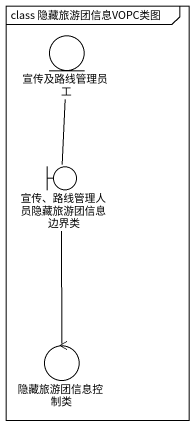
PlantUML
@startuml
mainframe class 隐藏旅游团信息VOPC类图
entity 宣传及路线管理员工
boundary "宣传、路线管理人员隐藏旅游团信息边界类" as 宣传_路线管理人员隐藏旅游团信息边界类
control 隐藏旅游团信息控制类
宣传及路线管理员工 -- 宣传_路线管理人员隐藏旅游团信息边界类
宣传_路线管理人员隐藏旅游团信息边界类 -- 隐藏旅游团信息控制类
@enduml
